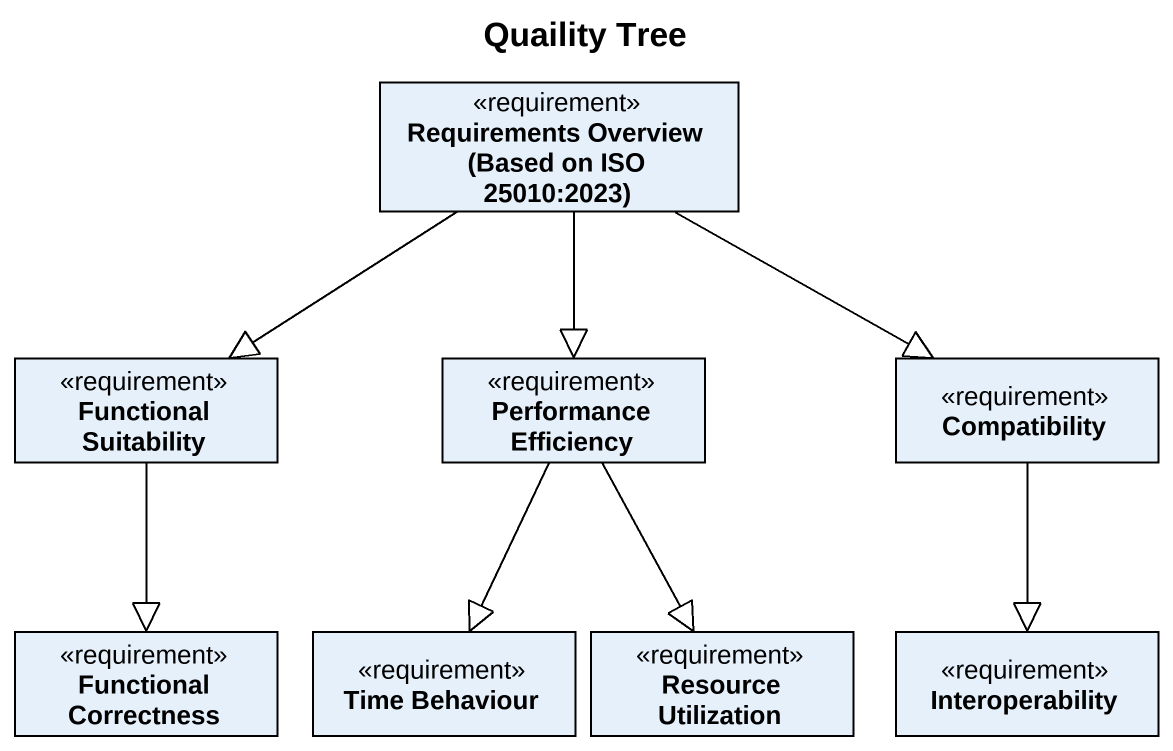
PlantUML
@startuml
title Quaility Tree
hide circle
hide empty members
class "Requirements Overview (Based on ISO 25010:2023)" as Requirements_Overview_Based <<requirement>>
class "Functional Suitability" as Functional_Suitability <<requirement>>
class "Performance Efficiency" as Performance_Efficiency <<requirement>>
class Compatibility <<requirement>>
class "Functional Correctness" as Functional_Correctness <<requirement>>
class "Time Behaviour" as Time_Behaviour <<requirement>>
class "Resource Utilization" as Resource_Utilization <<requirement>>
class Interoperability <<requirement>>
Requirements_Overview_Based --|> Functional_Suitability
Requirements_Overview_Based --|> Performance_Efficiency
Requirements_Overview_Based -right-|> Compatibility
Functional_Suitability --|> Functional_Correctness
Performance_Efficiency --|> Time_Behaviour
Performance_Efficiency --|> Resource_Utilization
Compatibility --|> Interoperability
@enduml
